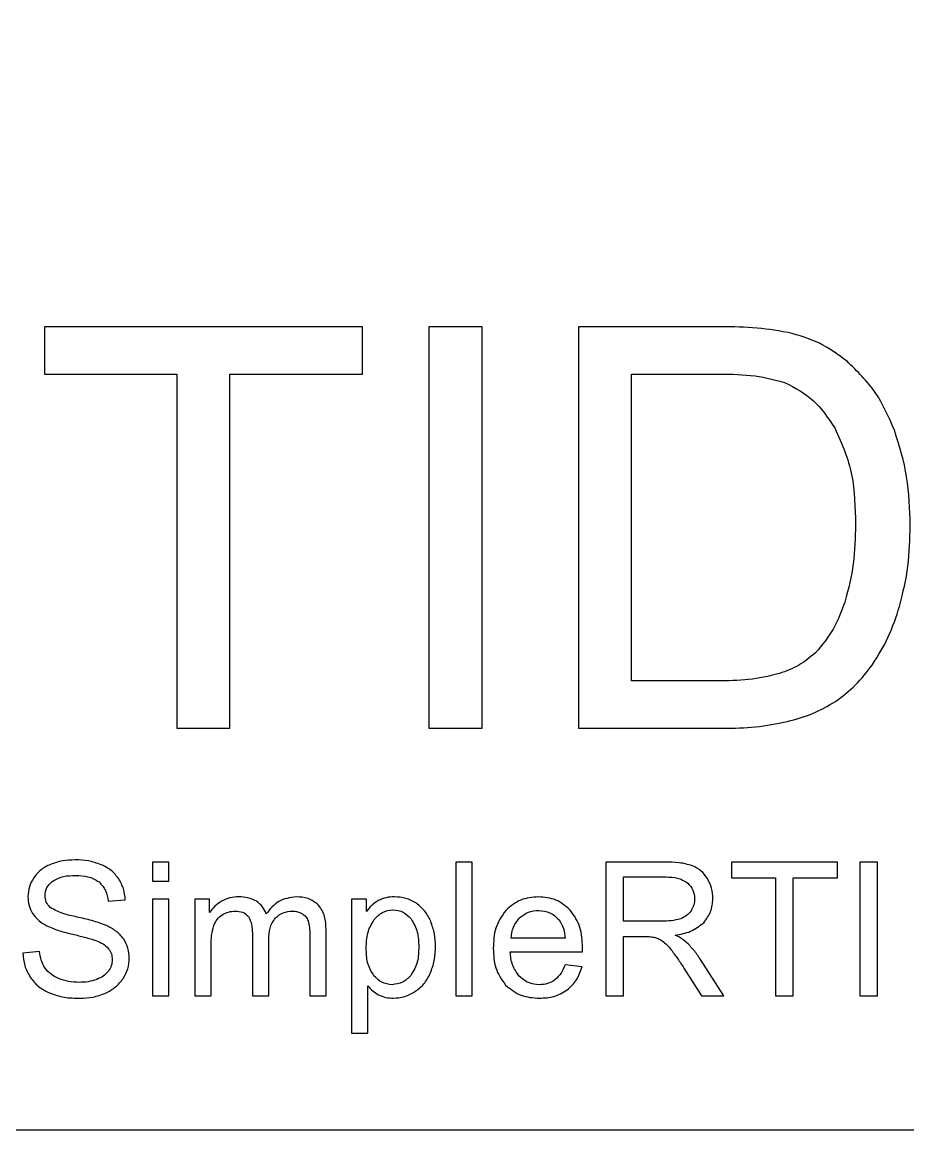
# Model space of a CAD drawing. Header units: millimetres. Extents: x -130 to 130, y -130 to 130.
# Drawn here: x 2.06 to 35.16, y -130 to -88.62 of the extents above; entities that cross this region are included whole.
import ezdxf

# ---------------------------------------------------------------- set-up
doc = ezdxf.new("R2010")
doc.units = ezdxf.units.MM
doc.header["$MEASUREMENT"] = 0

msp = doc.modelspace()

# ---------------------------------------------------------------- linework, layer by layer
at = {"color": 5}
for p, q in [((22.85, -100), (22.85, -115)), ((28.017, -100), (22.85, -100)), ((24.835, -113.23), (24.835, -101.77)), ((24.835, -101.77), (27.987, -101.77)), ((28.038, -113.23), (24.835, -113.23)), ((22.85, -115), (28.263, -115)), ((23.877, -120), (23.877, -125)), ((26.094, -120), (23.877, -120)), ((24.539, -120.553), (26.122, -120.553)), ((24.539, -122.207), (24.539, -120.553)), ((5.278, -121.456), (5.912, -121.409)), ((8.509, -121.378), (8.509, -125)), ((9.058, -121.378), (8.509, -121.378)), ((9.058, -121.886), (9.058, -121.378)), ((14.363, -121.378), (14.363, -126.388)), ((14.922, -121.378), (14.363, -121.378)), ((14.922, -121.849), (14.922, -121.378)), ((25.961, -122.207), (24.539, -122.207)), ((10.661, -122.647), (10.661, -125)), ((12.807, -122.718), (12.807, -125)), ((13.417, -125), (13.417, -122.514)), ((22.355, -122.841), (20.333, -122.841)), ((24.539, -122.78), (25.306, -122.78)), ((24.539, -125), (24.539, -122.78)), ((9.123, -125), (9.123, -123.121)), ((11.275, -125), (11.275, -122.896)), ((2.706, -123.339), (2.082, -123.394)), ((20.299, -123.346), (23, -123.346)), ((28.284, -125), (27.414, -123.639)), ((22.983, -123.912), (22.349, -123.834)), ((26.79, -123.96), (27.452, -125)), ((14.977, -126.388), (14.977, -124.625)), ((8.509, -125), (9.123, -125)), ((10.661, -125), (11.275, -125)), ((12.807, -125), (13.417, -125)), ((23.877, -125), (24.539, -125)), ((27.452, -125), (28.284, -125)), ((14.363, -126.388), (14.977, -126.388))]:
    msp.add_line(p, q, dxfattribs=at)
at = {"color": 1}
msp.add_lwpolyline([(130, -130), (130, 130), (-130, 130), (-130, -130)], close=True, dxfattribs=at)
at = {"color": 5}
for points in [[(14.782, -101.77), (14.782, -100), (2.893, -100), (2.893, -101.77), (7.835, -101.77), (7.835, -115), (9.82, -115), (9.82, -101.77)], [(19.246, -115), (19.246, -100), (17.261, -100), (17.261, -115)], [(7.54, -120.706), (7.54, -120), (6.926, -120), (6.926, -120.706)], [(18.883, -125), (18.883, -120), (18.269, -120), (18.269, -125)], [(32.534, -120.59), (32.534, -120), (28.571, -120), (28.571, -120.59), (30.219, -120.59), (30.219, -125), (30.88, -125), (30.88, -120.59)], [(34.022, -125), (34.022, -120), (33.361, -120), (33.361, -125)], [(7.54, -125), (7.54, -121.378), (6.926, -121.378), (6.926, -125)]]:
    msp.add_lwpolyline(points, close=True, dxfattribs=at)
for points, knots in [([(30.688, -100.215), (30.183, -100.131), (29.82, -100.071), (28.913, -100.004), (28.465, -100.002), (28.017, -100)], [0, 0, 0, 0, 0.1534322, 0.1534322, 0.3016993, 0.3016993, 0.3016993, 0.3016993]), ([(32.888, -101.289), (32.539, -101.031), (32.221, -100.796), (31.487, -100.44), (31.087, -100.327), (30.688, -100.215)], [0, 0, 0, 0, 0.1300995, 0.1300995, 0.2600321, 0.2600321, 0.2600321, 0.2600321]), ([(34.658, -103.857), (34.446, -103.372), (34.235, -102.886), (33.646, -102.028), (33.28, -101.672), (32.888, -101.289)], [0, 0, 0, 0, 0.158973, 0.158973, 0.3180569, 0.3180569, 0.3180569, 0.3180569]), ([(27.987, -101.77), (28.421, -101.771), (28.856, -101.771), (29.734, -101.866), (30.073, -101.953), (30.555, -102.077)], [0, 0, 0, 0, 0.1304548, 0.1304548, 0.267025, 0.267025, 0.267025, 0.267025]), ([(30.555, -102.077), (30.973, -102.297), (31.321, -102.48), (31.942, -103.054), (32.184, -103.415), (32.427, -103.776)], [0, 0, 0, 0, 0.1418679, 0.1418679, 0.2828204, 0.2828204, 0.2828204, 0.2828204]), ([(32.427, -103.776), (32.718, -104.424), (32.935, -104.907), (33.181, -106.129), (33.193, -106.758), (33.205, -107.387)], [0, 0, 0, 0, 0.2131837, 0.2131837, 0.4214931, 0.4214931, 0.4214931, 0.4214931]), ([(35.251, -107.418), (35.232, -106.811), (35.214, -106.204), (35.02, -105.014), (34.853, -104.48), (34.658, -103.857)], [0, 0, 0, 0, 0.1822371, 0.1822371, 0.3652281, 0.3652281, 0.3652281, 0.3652281]), ([(33.205, -107.387), (33.195, -107.878), (33.184, -108.369), (33.056, -109.34), (32.945, -109.76), (32.806, -110.283)], [0, 0, 0, 0, 0.1472429, 0.1472429, 0.2959322, 0.2959322, 0.2959322, 0.2959322]), ([(34.852, -110.447), (34.985, -109.908), (35.097, -109.455), (35.227, -108.442), (35.239, -107.93), (35.251, -107.418)], [0, 0, 0, 0, 0.1663764, 0.1663764, 0.3318734, 0.3318734, 0.3318734, 0.3318734]), ([(32.806, -110.283), (32.678, -110.631), (32.55, -110.978), (32.188, -111.613), (31.971, -111.869), (31.711, -112.176)], [0, 0, 0, 0, 0.1111056, 0.1111056, 0.2228824, 0.2228824, 0.2228824, 0.2228824]), ([(33.829, -112.636), (34.065, -112.261), (34.26, -111.952), (34.599, -111.218), (34.725, -110.832), (34.852, -110.447)], [0, 0, 0, 0, 0.1330976, 0.1330976, 0.265229, 0.265229, 0.265229, 0.265229]), ([(31.711, -112.176), (31.492, -112.361), (31.31, -112.516), (30.856, -112.773), (30.608, -112.863), (30.36, -112.954)], [0, 0, 0, 0, 0.086142, 0.086142, 0.1717364, 0.1717364, 0.1717364, 0.1717364]), ([(30.36, -112.954), (29.927, -113.058), (29.608, -113.135), (28.823, -113.222), (28.43, -113.226), (28.038, -113.23)], [0, 0, 0, 0, 0.1336492, 0.1336492, 0.2638481, 0.2638481, 0.2638481, 0.2638481]), ([(32.458, -113.997), (32.735, -113.788), (32.975, -113.606), (33.431, -113.15), (33.63, -112.893), (33.829, -112.636)], [0, 0, 0, 0, 0.1041059, 0.1041059, 0.2078677, 0.2078677, 0.2078677, 0.2078677]), ([(30.667, -114.744), (30.982, -114.658), (31.297, -114.572), (31.896, -114.325), (32.154, -114.175), (32.458, -113.997)], [0, 0, 0, 0, 0.0978701, 0.0978701, 0.1962143, 0.1962143, 0.1962143, 0.1962143]), ([(28.263, -115), (28.667, -114.993), (29.072, -114.985), (29.876, -114.902), (30.235, -114.83), (30.667, -114.744)], [0, 0, 0, 0, 0.1214065, 0.1214065, 0.2435791, 0.2435791, 0.2435791, 0.2435791]), ([(4.033, -119.915), (3.876, -119.921), (3.718, -119.927), (3.412, -119.983), (3.272, -120.031), (3.115, -120.085)], [0, 0, 0, 0, 0.04718053, 0.04718053, 0.09444922, 0.09444922, 0.09444922, 0.09444922]), ([(5.012, -120.095), (4.841, -120.036), (4.696, -119.985), (4.368, -119.926), (4.201, -119.92), (4.033, -119.915)], [0, 0, 0, 0, 0.0541792, 0.0541792, 0.1081251, 0.1081251, 0.1081251, 0.1081251]), ([(3.115, -120.085), (2.991, -120.145), (2.867, -120.204), (2.657, -120.371), (2.577, -120.473), (2.488, -120.587)], [0, 0, 0, 0, 0.04125618, 0.04125618, 0.08259729, 0.08259729, 0.08259729, 0.08259729]), ([(5.666, -120.621), (5.573, -120.503), (5.489, -120.395), (5.27, -120.221), (5.141, -120.158), (5.012, -120.095)], [0, 0, 0, 0, 0.04512421, 0.04512421, 0.09018285, 0.09018285, 0.09018285, 0.09018285]), ([(27.111, -120.136), (26.921, -120.084), (26.784, -120.045), (26.439, -120.003), (26.267, -120.001), (26.094, -120)], [0, 0, 0, 0, 0.0589569, 0.0589569, 0.1160532, 0.1160532, 0.1160532, 0.1160532]), ([(27.667, -120.611), (27.594, -120.508), (27.521, -120.405), (27.336, -120.247), (27.227, -120.193), (27.111, -120.136)], [0, 0, 0, 0, 0.0377218, 0.0377218, 0.07546982, 0.07546982, 0.07546982, 0.07546982]), ([(2.488, -120.587), (2.426, -120.696), (2.364, -120.806), (2.292, -121.041), (2.282, -121.165), (2.273, -121.293)], [0, 0, 0, 0, 0.03781913, 0.03781913, 0.07564432, 0.07564432, 0.07564432, 0.07564432]), ([(2.911, -121.248), (2.925, -121.138), (2.937, -121.04), (3.03, -120.864), (3.107, -120.792), (3.184, -120.72)], [0, 0, 0, 0, 0.03339796, 0.03339796, 0.066722, 0.066722, 0.066722, 0.066722]), ([(3.184, -120.72), (3.338, -120.634), (3.451, -120.572), (3.749, -120.503), (3.904, -120.5), (4.06, -120.498)], [0, 0, 0, 0, 0.0529329, 0.0529329, 0.1042954, 0.1042954, 0.1042954, 0.1042954]), ([(4.06, -120.498), (4.216, -120.502), (4.372, -120.506), (4.666, -120.583), (4.779, -120.651), (4.93, -120.74)], [0, 0, 0, 0, 0.04674639, 0.04674639, 0.09444682, 0.09444682, 0.09444682, 0.09444682]), ([(4.93, -120.74), (5.033, -120.85), (5.119, -120.941), (5.232, -121.182), (5.255, -121.319), (5.278, -121.456)], [0, 0, 0, 0, 0.04529899, 0.04529899, 0.09029842, 0.09029842, 0.09029842, 0.09029842]), ([(5.912, -121.409), (5.898, -121.269), (5.885, -121.129), (5.803, -120.866), (5.737, -120.747), (5.666, -120.621)], [0, 0, 0, 0, 0.04215736, 0.04215736, 0.0843328, 0.0843328, 0.0843328, 0.0843328]), ([(26.122, -120.553), (26.268, -120.556), (26.414, -120.559), (26.69, -120.63), (26.793, -120.694), (26.933, -120.781)], [0, 0, 0, 0, 0.04382612, 0.04382612, 0.08883361, 0.08883361, 0.08883361, 0.08883361]), ([(26.933, -120.781), (27.011, -120.865), (27.086, -120.946), (27.172, -121.141), (27.182, -121.252), (27.193, -121.364)], [0, 0, 0, 0, 0.03416818, 0.03416818, 0.06833258, 0.06833258, 0.06833258, 0.06833258]), ([(27.875, -121.364), (27.866, -121.231), (27.858, -121.098), (27.789, -120.847), (27.729, -120.731), (27.667, -120.611)], [0, 0, 0, 0, 0.03995983, 0.03995983, 0.07992545, 0.07992545, 0.07992545, 0.07992545]), ([(2.273, -121.293), (2.28, -121.403), (2.286, -121.513), (2.344, -121.721), (2.394, -121.817), (2.447, -121.917)], [0, 0, 0, 0, 0.03313654, 0.03313654, 0.06628225, 0.06628225, 0.06628225, 0.06628225]), ([(3.105, -121.692), (3.047, -121.628), (2.991, -121.566), (2.926, -121.418), (2.918, -121.333), (2.911, -121.248)], [0, 0, 0, 0, 0.02597315, 0.02597315, 0.05194195, 0.05194195, 0.05194195, 0.05194195]), ([(9.512, -121.46), (9.423, -121.517), (9.334, -121.574), (9.183, -121.716), (9.122, -121.8), (9.058, -121.886)], [0, 0, 0, 0, 0.03166051, 0.03166051, 0.06332462, 0.06332462, 0.06332462, 0.06332462]), ([(10.157, -121.296), (10.044, -121.302), (9.931, -121.308), (9.715, -121.362), (9.618, -121.408), (9.512, -121.46)], [0, 0, 0, 0, 0.03392907, 0.03392907, 0.06790301, 0.06790301, 0.06790301, 0.06790301]), ([(10.815, -121.463), (10.701, -121.405), (10.609, -121.359), (10.388, -121.305), (10.272, -121.3), (10.157, -121.296)], [0, 0, 0, 0, 0.03825743, 0.03825743, 0.0761641, 0.0761641, 0.0761641, 0.0761641]), ([(11.18, -121.93), (11.139, -121.837), (11.098, -121.743), (10.976, -121.588), (10.897, -121.526), (10.815, -121.463)], [0, 0, 0, 0, 0.03060962, 0.03060962, 0.06122359, 0.06122359, 0.06122359, 0.06122359]), ([(12.298, -121.296), (12.058, -121.328), (11.842, -121.357), (11.561, -121.52), (11.476, -121.594), (11.323, -121.753), (11.252, -121.842), (11.18, -121.93)], [0, 0, 0, 0, 0.0728282, 0.0728282, 0.1103497, 0.1103497, 0.1480356, 0.1480356, 0.1480356, 0.1480356]), ([(13.127, -121.596), (12.994, -121.493), (12.885, -121.409), (12.607, -121.312), (12.452, -121.304), (12.298, -121.296)], [0, 0, 0, 0, 0.0507281, 0.0507281, 0.1010042, 0.1010042, 0.1010042, 0.1010042]), ([(13.417, -122.514), (13.412, -122.346), (13.407, -122.178), (13.315, -121.868), (13.234, -121.751), (13.127, -121.596)], [0, 0, 0, 0, 0.0503021, 0.0503021, 0.1016172, 0.1016172, 0.1016172, 0.1016172]), ([(15.369, -121.436), (15.276, -121.496), (15.197, -121.547), (15.048, -121.686), (14.985, -121.767), (14.922, -121.849)], [0, 0, 0, 0, 0.03311062, 0.03311062, 0.06609074, 0.06609074, 0.06609074, 0.06609074]), ([(15.972, -121.296), (15.867, -121.3), (15.762, -121.304), (15.56, -121.35), (15.473, -121.389), (15.369, -121.436)], [0, 0, 0, 0, 0.03158451, 0.03158451, 0.0633514, 0.0633514, 0.0633514, 0.0633514]), ([(16.791, -121.535), (16.659, -121.461), (16.537, -121.393), (16.264, -121.314), (16.118, -121.305), (15.972, -121.296)], [0, 0, 0, 0, 0.04542263, 0.04542263, 0.09080417, 0.09080417, 0.09080417, 0.09080417]), ([(17.326, -122.21), (17.262, -122.077), (17.198, -121.945), (17.02, -121.719), (16.911, -121.631), (16.791, -121.535)], [0, 0, 0, 0, 0.04419494, 0.04419494, 0.08844935, 0.08844935, 0.08844935, 0.08844935]), ([(21.356, -121.296), (21.125, -121.315), (20.894, -121.333), (20.486, -121.499), (20.318, -121.644), (20.135, -121.801)], [0, 0, 0, 0, 0.069528, 0.069528, 0.1391306, 0.1391306, 0.1391306, 0.1391306]), ([(22.543, -121.791), (22.366, -121.638), (22.202, -121.496), (21.806, -121.333), (21.581, -121.315), (21.356, -121.296)], [0, 0, 0, 0, 0.0700861, 0.0700861, 0.1401153, 0.1401153, 0.1401153, 0.1401153]), ([(27.193, -121.364), (27.187, -121.445), (27.181, -121.524), (27.137, -121.674), (27.098, -121.744), (27.06, -121.814)], [0, 0, 0, 0, 0.02427113, 0.02427113, 0.04854096, 0.04854096, 0.04854096, 0.04854096]), ([(27.53, -122.261), (27.635, -122.125), (27.734, -121.997), (27.848, -121.698), (27.861, -121.531), (27.875, -121.364)], [0, 0, 0, 0, 0.0516113, 0.0516113, 0.1031962, 0.1031962, 0.1031962, 0.1031962]), ([(2.447, -121.917), (2.527, -122.02), (2.594, -122.106), (2.774, -122.26), (2.878, -122.32), (2.982, -122.381)], [0, 0, 0, 0, 0.03908053, 0.03908053, 0.07795269, 0.07795269, 0.07795269, 0.07795269]), ([(4.101, -122.05), (3.926, -122.013), (3.751, -121.976), (3.401, -121.857), (3.28, -121.79), (3.105, -121.692)], [0, 0, 0, 0, 0.0536162, 0.0536162, 0.1123703, 0.1123703, 0.1123703, 0.1123703]), ([(5.209, -122.367), (5.003, -122.292), (4.86, -122.239), (4.477, -122.133), (4.289, -122.091), (4.101, -122.05)], [0, 0, 0, 0, 0.0659784, 0.0659784, 0.1278975, 0.1278975, 0.1278975, 0.1278975]), ([(9.222, -122.364), (9.258, -122.284), (9.294, -122.204), (9.4, -122.07), (9.466, -122.02), (9.539, -121.965)], [0, 0, 0, 0, 0.02630374, 0.02630374, 0.05263494, 0.05263494, 0.05263494, 0.05263494]), ([(9.539, -121.965), (9.615, -121.925), (9.69, -121.885), (9.85, -121.84), (9.935, -121.834), (10.02, -121.828)], [0, 0, 0, 0, 0.02555116, 0.02555116, 0.05110238, 0.05110238, 0.05110238, 0.05110238]), ([(10.02, -121.828), (10.115, -121.833), (10.21, -121.838), (10.376, -121.903), (10.435, -121.96), (10.511, -122.033)], [0, 0, 0, 0, 0.02848572, 0.02848572, 0.05733414, 0.05733414, 0.05733414, 0.05733414]), ([(10.511, -122.033), (10.568, -122.141), (10.61, -122.222), (10.657, -122.43), (10.659, -122.538), (10.661, -122.647)], [0, 0, 0, 0, 0.03674911, 0.03674911, 0.0725887, 0.0725887, 0.0725887, 0.0725887]), ([(11.528, -122.084), (11.623, -122.006), (11.712, -121.932), (11.924, -121.848), (12.043, -121.838), (12.162, -121.828)], [0, 0, 0, 0, 0.03695339, 0.03695339, 0.07388565, 0.07388565, 0.07388565, 0.07388565]), ([(12.162, -121.828), (12.227, -121.832), (12.292, -121.835), (12.415, -121.867), (12.469, -121.895), (12.53, -121.927)], [0, 0, 0, 0, 0.01951916, 0.01951916, 0.03908233, 0.03908233, 0.03908233, 0.03908233]), ([(12.53, -121.927), (12.577, -121.962), (12.625, -121.996), (12.697, -122.083), (12.72, -122.135), (12.745, -122.19)], [0, 0, 0, 0, 0.01753654, 0.01753654, 0.03508386, 0.03508386, 0.03508386, 0.03508386]), ([(15.219, -122.145), (15.314, -122.044), (15.409, -121.942), (15.641, -121.816), (15.765, -121.798), (15.914, -121.777)], [0, 0, 0, 0, 0.04179842, 0.04179842, 0.08383736, 0.08383736, 0.08383736, 0.08383736]), ([(15.914, -121.777), (16.056, -121.795), (16.181, -121.811), (16.406, -121.927), (16.5, -122.024), (16.593, -122.121)], [0, 0, 0, 0, 0.04265639, 0.04265639, 0.08521776, 0.08521776, 0.08521776, 0.08521776]), ([(20.135, -121.801), (19.971, -122.035), (19.839, -122.223), (19.688, -122.7), (19.676, -122.96), (19.664, -123.22)], [0, 0, 0, 0, 0.0858791, 0.0858791, 0.1708747, 0.1708747, 0.1708747, 0.1708747]), ([(20.65, -122.084), (20.757, -121.998), (20.859, -121.917), (21.096, -121.823), (21.23, -121.812), (21.363, -121.801)], [0, 0, 0, 0, 0.04098692, 0.04098692, 0.08196237, 0.08196237, 0.08196237, 0.08196237]), ([(21.363, -121.801), (21.511, -121.815), (21.658, -121.83), (21.912, -121.948), (22.017, -122.051), (22.123, -122.156)], [0, 0, 0, 0, 0.04450581, 0.04450581, 0.0890133, 0.0890133, 0.0890133, 0.0890133]), ([(23.003, -123.182), (22.992, -122.928), (22.98, -122.673), (22.832, -122.204), (22.704, -122.021), (22.543, -121.791)], [0, 0, 0, 0, 0.0764578, 0.0764578, 0.1537223, 0.1537223, 0.1537223, 0.1537223]), ([(27.06, -121.814), (27.005, -121.884), (26.955, -121.947), (26.825, -122.046), (26.748, -122.08), (26.671, -122.115)], [0, 0, 0, 0, 0.02659653, 0.02659653, 0.05314727, 0.05314727, 0.05314727, 0.05314727]), ([(2.982, -122.381), (3.161, -122.457), (3.286, -122.51), (3.617, -122.615), (3.782, -122.655), (3.947, -122.694)], [0, 0, 0, 0, 0.0582728, 0.0582728, 0.1135001, 0.1135001, 0.1135001, 0.1135001]), ([(5.854, -122.879), (5.756, -122.76), (5.677, -122.663), (5.459, -122.494), (5.334, -122.431), (5.209, -122.367)], [0, 0, 0, 0, 0.04600154, 0.04600154, 0.09164923, 0.09164923, 0.09164923, 0.09164923]), ([(9.123, -123.121), (9.124, -122.992), (9.125, -122.864), (9.156, -122.607), (9.184, -122.505), (9.222, -122.364)], [0, 0, 0, 0, 0.03852052, 0.03852052, 0.07823849, 0.07823849, 0.07823849, 0.07823849]), ([(11.275, -122.896), (11.279, -122.747), (11.283, -122.599), (11.362, -122.323), (11.433, -122.221), (11.528, -122.084)], [0, 0, 0, 0, 0.04448544, 0.04448544, 0.0900598, 0.0900598, 0.0900598, 0.0900598]), ([(12.745, -122.19), (12.77, -122.289), (12.788, -122.358), (12.807, -122.539), (12.807, -122.629), (12.807, -122.718)], [0, 0, 0, 0, 0.0306795, 0.0306795, 0.05988253, 0.05988253, 0.05988253, 0.05988253]), ([(14.919, -123.209), (14.924, -123.019), (14.93, -122.828), (15.025, -122.468), (15.109, -122.329), (15.219, -122.145)], [0, 0, 0, 0, 0.0572468, 0.0572468, 0.1155456, 0.1155456, 0.1155456, 0.1155456]), ([(16.593, -122.121), (16.7, -122.301), (16.78, -122.436), (16.87, -122.787), (16.875, -122.973), (16.88, -123.158)], [0, 0, 0, 0, 0.0627013, 0.0627013, 0.1240435, 0.1240435, 0.1240435, 0.1240435]), ([(17.507, -123.162), (17.501, -122.999), (17.494, -122.835), (17.435, -122.518), (17.383, -122.371), (17.326, -122.21)], [0, 0, 0, 0, 0.0489797, 0.0489797, 0.09802034, 0.09802034, 0.09802034, 0.09802034]), ([(20.333, -122.841), (20.351, -122.7), (20.368, -122.559), (20.472, -122.305), (20.555, -122.203), (20.65, -122.084)], [0, 0, 0, 0, 0.04271106, 0.04271106, 0.08558407, 0.08558407, 0.08558407, 0.08558407]), ([(22.123, -122.156), (22.197, -122.274), (22.253, -122.363), (22.328, -122.595), (22.341, -122.718), (22.355, -122.841)], [0, 0, 0, 0, 0.04182368, 0.04182368, 0.08278352, 0.08278352, 0.08278352, 0.08278352]), ([(26.671, -122.115), (26.539, -122.149), (26.442, -122.175), (26.202, -122.204), (26.081, -122.205), (25.961, -122.207)], [0, 0, 0, 0, 0.04090452, 0.04090452, 0.08076962, 0.08076962, 0.08076962, 0.08076962]), ([(26.466, -122.725), (26.663, -122.692), (26.861, -122.658), (27.221, -122.507), (27.355, -122.4), (27.53, -122.261)], [0, 0, 0, 0, 0.0600444, 0.0600444, 0.1210797, 0.1210797, 0.1210797, 0.1210797]), ([(3.947, -122.694), (4.097, -122.729), (4.247, -122.764), (4.558, -122.847), (4.672, -122.884), (4.838, -122.937)], [0, 0, 0, 0, 0.04616905, 0.04616905, 0.09662977, 0.09662977, 0.09662977, 0.09662977]), ([(6.062, -123.588), (6.054, -123.462), (6.047, -123.336), (5.978, -123.099), (5.919, -122.993), (5.854, -122.879)], [0, 0, 0, 0, 0.03794275, 0.03794275, 0.07592026, 0.07592026, 0.07592026, 0.07592026]), ([(25.306, -122.78), (25.368, -122.78), (25.43, -122.78), (25.556, -122.787), (25.605, -122.794), (25.675, -122.804)], [0, 0, 0, 0, 0.01850605, 0.01850605, 0.03799032, 0.03799032, 0.03799032, 0.03799032]), ([(25.675, -122.804), (25.73, -122.82), (25.78, -122.835), (25.88, -122.88), (25.928, -122.908), (25.975, -122.937)], [0, 0, 0, 0, 0.0173035, 0.0173035, 0.03458466, 0.03458466, 0.03458466, 0.03458466]), ([(26.865, -122.974), (26.795, -122.919), (26.742, -122.878), (26.607, -122.795), (26.537, -122.76), (26.466, -122.725)], [0, 0, 0, 0, 0.02671057, 0.02671057, 0.05285721, 0.05285721, 0.05285721, 0.05285721]), ([(4.838, -122.937), (4.923, -122.971), (5.008, -123.006), (5.16, -123.104), (5.216, -123.16), (5.288, -123.233)], [0, 0, 0, 0, 0.02755985, 0.02755985, 0.05562868, 0.05562868, 0.05562868, 0.05562868]), ([(5.288, -123.233), (5.33, -123.297), (5.369, -123.358), (5.414, -123.494), (5.419, -123.568), (5.424, -123.643)], [0, 0, 0, 0, 0.02296922, 0.02296922, 0.04592562, 0.04592562, 0.04592562, 0.04592562]), ([(15.202, -124.243), (15.095, -124.063), (15.016, -123.93), (14.927, -123.58), (14.923, -123.394), (14.919, -123.209)], [0, 0, 0, 0, 0.0626755, 0.0626755, 0.1238106, 0.1238106, 0.1238106, 0.1238106]), ([(16.88, -123.158), (16.875, -123.351), (16.871, -123.543), (16.779, -123.907), (16.697, -124.046), (16.586, -124.233)], [0, 0, 0, 0, 0.0577062, 0.0577062, 0.1168659, 0.1168659, 0.1168659, 0.1168659]), ([(17.306, -124.164), (17.37, -123.994), (17.427, -123.842), (17.493, -123.507), (17.5, -123.334), (17.507, -123.162)], [0, 0, 0, 0, 0.0546475, 0.0546475, 0.1091864, 0.1091864, 0.1091864, 0.1091864]), ([(19.664, -123.22), (19.676, -123.472), (19.688, -123.724), (19.838, -124.186), (19.967, -124.368), (20.128, -124.594)], [0, 0, 0, 0, 0.0757387, 0.0757387, 0.1522026, 0.1522026, 0.1522026, 0.1522026]), ([(23, -123.346), (23.001, -123.319), (23.002, -123.291), (23.003, -123.236), (23.003, -123.213), (23.003, -123.182)], [0, 0, 0, 0, 0.00818758, 0.00818758, 0.01671653, 0.01671653, 0.01671653, 0.01671653]), ([(25.975, -122.937), (26.047, -122.992), (26.1, -123.032), (26.213, -123.146), (26.263, -123.209), (26.313, -123.271)], [0, 0, 0, 0, 0.02720041, 0.02720041, 0.05365883, 0.05365883, 0.05365883, 0.05365883]), ([(26.313, -123.271), (26.408, -123.398), (26.477, -123.492), (26.638, -123.725), (26.714, -123.842), (26.79, -123.96)], [0, 0, 0, 0, 0.04776481, 0.04776481, 0.09413873, 0.09413873, 0.09413873, 0.09413873]), ([(27.414, -123.639), (27.333, -123.52), (27.252, -123.4), (27.069, -123.178), (26.975, -123.084), (26.865, -122.974)], [0, 0, 0, 0, 0.04332107, 0.04332107, 0.08682384, 0.08682384, 0.08682384, 0.08682384]), ([(2.082, -123.394), (2.096, -123.553), (2.11, -123.713), (2.2, -124.013), (2.275, -124.15), (2.355, -124.294)], [0, 0, 0, 0, 0.04808768, 0.04808768, 0.09619348, 0.09619348, 0.09619348, 0.09619348]), ([(2.911, -123.956), (2.853, -123.85), (2.806, -123.764), (2.739, -123.557), (2.722, -123.448), (2.706, -123.339)], [0, 0, 0, 0, 0.03620391, 0.03620391, 0.07211481, 0.07211481, 0.07211481, 0.07211481]), ([(5.424, -123.643), (5.418, -123.722), (5.412, -123.797), (5.363, -123.941), (5.322, -124.006), (5.281, -124.072)], [0, 0, 0, 0, 0.02390723, 0.02390723, 0.04780544, 0.04780544, 0.04780544, 0.04780544]), ([(5.834, -124.342), (5.899, -124.224), (5.965, -124.107), (6.042, -123.856), (6.052, -123.726), (6.062, -123.588)], [0, 0, 0, 0, 0.04033681, 0.04033681, 0.08069085, 0.08069085, 0.08069085, 0.08069085]), ([(20.636, -124.26), (20.527, -124.109), (20.441, -123.989), (20.332, -123.681), (20.315, -123.514), (20.299, -123.346)], [0, 0, 0, 0, 0.0559669, 0.0559669, 0.1112659, 0.1112659, 0.1112659, 0.1112659]), ([(3.415, -124.345), (3.318, -124.298), (3.22, -124.25), (3.05, -124.121), (2.987, -124.047), (2.911, -123.956)], [0, 0, 0, 0, 0.03258938, 0.03258938, 0.06543306, 0.06543306, 0.06543306, 0.06543306]), ([(5.281, -124.072), (5.215, -124.146), (5.162, -124.206), (5.017, -124.307), (4.934, -124.343), (4.851, -124.379)], [0, 0, 0, 0, 0.02965691, 0.02965691, 0.05906713, 0.05906713, 0.05906713, 0.05906713]), ([(22.349, -123.834), (22.306, -123.942), (22.263, -124.05), (22.138, -124.241), (22.064, -124.311), (21.97, -124.4)], [0, 0, 0, 0, 0.03492601, 0.03492601, 0.07030044, 0.07030044, 0.07030044, 0.07030044]), ([(22.427, -124.775), (22.564, -124.648), (22.686, -124.536), (22.87, -124.247), (22.927, -124.079), (22.983, -123.912)], [0, 0, 0, 0, 0.0559447, 0.0559447, 0.1117719, 0.1117719, 0.1117719, 0.1117719]), ([(2.355, -124.294), (2.455, -124.423), (2.55, -124.545), (2.791, -124.743), (2.932, -124.815), (3.074, -124.887)], [0, 0, 0, 0, 0.04890218, 0.04890218, 0.09778909, 0.09778909, 0.09778909, 0.09778909]), ([(4.183, -124.492), (4.051, -124.487), (3.919, -124.482), (3.663, -124.434), (3.547, -124.392), (3.415, -124.345)], [0, 0, 0, 0, 0.03953432, 0.03953432, 0.07916225, 0.07916225, 0.07916225, 0.07916225]), ([(4.851, -124.379), (4.734, -124.417), (4.634, -124.448), (4.411, -124.485), (4.297, -124.488), (4.183, -124.492)], [0, 0, 0, 0, 0.03689397, 0.03689397, 0.07361922, 0.07361922, 0.07361922, 0.07361922]), ([(5.175, -124.891), (5.305, -124.823), (5.434, -124.755), (5.655, -124.572), (5.739, -124.463), (5.834, -124.342)], [0, 0, 0, 0, 0.04387108, 0.04387108, 0.0878272, 0.0878272, 0.0878272, 0.0878272]), ([(15.887, -124.577), (15.748, -124.561), (15.62, -124.546), (15.392, -124.433), (15.297, -124.338), (15.202, -124.243)], [0, 0, 0, 0, 0.04207164, 0.04207164, 0.0840957, 0.0840957, 0.0840957, 0.0840957]), ([(16.586, -124.233), (16.489, -124.33), (16.392, -124.428), (16.16, -124.544), (16.03, -124.56), (15.887, -124.577)], [0, 0, 0, 0, 0.04130899, 0.04130899, 0.08267718, 0.08267718, 0.08267718, 0.08267718]), ([(16.726, -124.847), (16.853, -124.752), (16.972, -124.664), (17.164, -124.436), (17.235, -124.3), (17.306, -124.164)], [0, 0, 0, 0, 0.04756452, 0.04756452, 0.09509253, 0.09509253, 0.09509253, 0.09509253]), ([(21.394, -124.577), (21.25, -124.564), (21.107, -124.552), (20.855, -124.447), (20.747, -124.355), (20.636, -124.26)], [0, 0, 0, 0, 0.04311175, 0.04311175, 0.08623069, 0.08623069, 0.08623069, 0.08623069]), ([(21.97, -124.4), (21.876, -124.456), (21.793, -124.507), (21.6, -124.565), (21.497, -124.571), (21.394, -124.577)], [0, 0, 0, 0, 0.03283335, 0.03283335, 0.06559492, 0.06559492, 0.06559492, 0.06559492]), ([(3.074, -124.887), (3.278, -124.957), (3.441, -125.012), (3.824, -125.075), (4.019, -125.08), (4.214, -125.085)], [0, 0, 0, 0, 0.0646157, 0.0646157, 0.128565, 0.128565, 0.128565, 0.128565]), ([(4.214, -125.085), (4.379, -125.079), (4.545, -125.072), (4.866, -125.008), (5.011, -124.953), (5.175, -124.891)], [0, 0, 0, 0, 0.04971945, 0.04971945, 0.09954949, 0.09954949, 0.09954949, 0.09954949]), ([(14.977, -124.625), (15.037, -124.692), (15.092, -124.755), (15.226, -124.864), (15.301, -124.908), (15.376, -124.952)], [0, 0, 0, 0, 0.02713085, 0.02713085, 0.05423724, 0.05423724, 0.05423724, 0.05423724]), ([(15.376, -124.952), (15.468, -124.993), (15.551, -125.03), (15.736, -125.072), (15.832, -125.077), (15.928, -125.082)], [0, 0, 0, 0, 0.03017825, 0.03017825, 0.06031722, 0.06031722, 0.06031722, 0.06031722]), ([(15.928, -125.082), (16.074, -125.071), (16.211, -125.061), (16.477, -124.982), (16.601, -124.914), (16.726, -124.847)], [0, 0, 0, 0, 0.04379618, 0.04379618, 0.08757045, 0.08757045, 0.08757045, 0.08757045]), ([(20.128, -124.594), (20.325, -124.754), (20.494, -124.892), (20.917, -125.051), (21.154, -125.066), (21.39, -125.082)], [0, 0, 0, 0, 0.0760673, 0.0760673, 0.1518429, 0.1518429, 0.1518429, 0.1518429]), ([(21.39, -125.082), (21.576, -125.073), (21.762, -125.064), (22.109, -124.964), (22.254, -124.878), (22.427, -124.775)], [0, 0, 0, 0, 0.0557819, 0.0557819, 0.111899, 0.111899, 0.111899, 0.111899])]:
    msp.add_open_spline(points, degree=3, knots=knots, dxfattribs=at)

doc.saveas('drawing.dxf')
